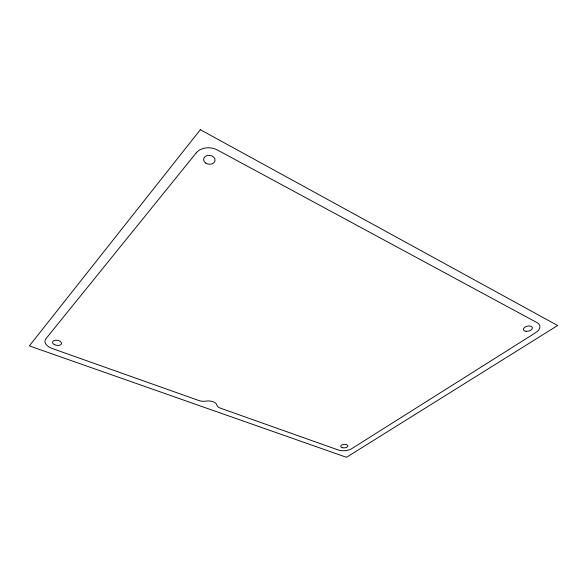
<?xml version="1.0" encoding="UTF-8"?>
<svg xmlns="http://www.w3.org/2000/svg" width="587" height="587" viewBox="0 0 587 587"><rect width="100%" height="100%" fill="white"/><g stroke="black" fill="none" stroke-linecap="round" stroke-linejoin="round"><path stroke-width="0.88" d="M200.343 129.705L29.35 345.897L346.477 457.295L557.65 325.514L200.343 129.705M196.219 152.877L45.859 338.824A12.21 6.787 9.6 0 0 52.316 348.539L198.934 400.554A7.991 4.292 2.4 0 0 205.788 401.119A8.313 4.41 2 0 1 216.874 405.067A7.844 4.175 1.4 0 0 220.47 408.192L338.244 449.972A9.568 4.681 -3.4 0 0 351.606 448.747L535.571 332.719A12.232 6.809 -12.8 0 0 537.178 322.703L217.491 150.037A15.343 11.821 7.1 0 0 196.219 152.877M54.305 344.569A4.579 2.546 9.6 0 0 61.54 343.681A4.579 2.546 9.6 0 0 55.281 340.269A4.579 2.546 9.6 0 0 54.305 344.569M342.551 447.727A3.588 1.754 -3.4 0 0 347.864 445.907A3.588 1.754 -3.4 0 0 342.426 444.689A3.588 1.754 -3.4 0 0 342.551 447.727M526.143 331.303A4.586 2.553 -12.8 0 0 532.365 327.619A4.586 2.553 -12.8 0 0 525.174 326.988A4.586 2.553 -12.8 0 0 526.143 331.303M205.846 163.157A5.753 4.432 7 0 0 215.025 160.677A5.753 4.432 7 0 0 207.145 155.584A5.753 4.432 7 0 0 205.846 163.157"/></g></svg>
